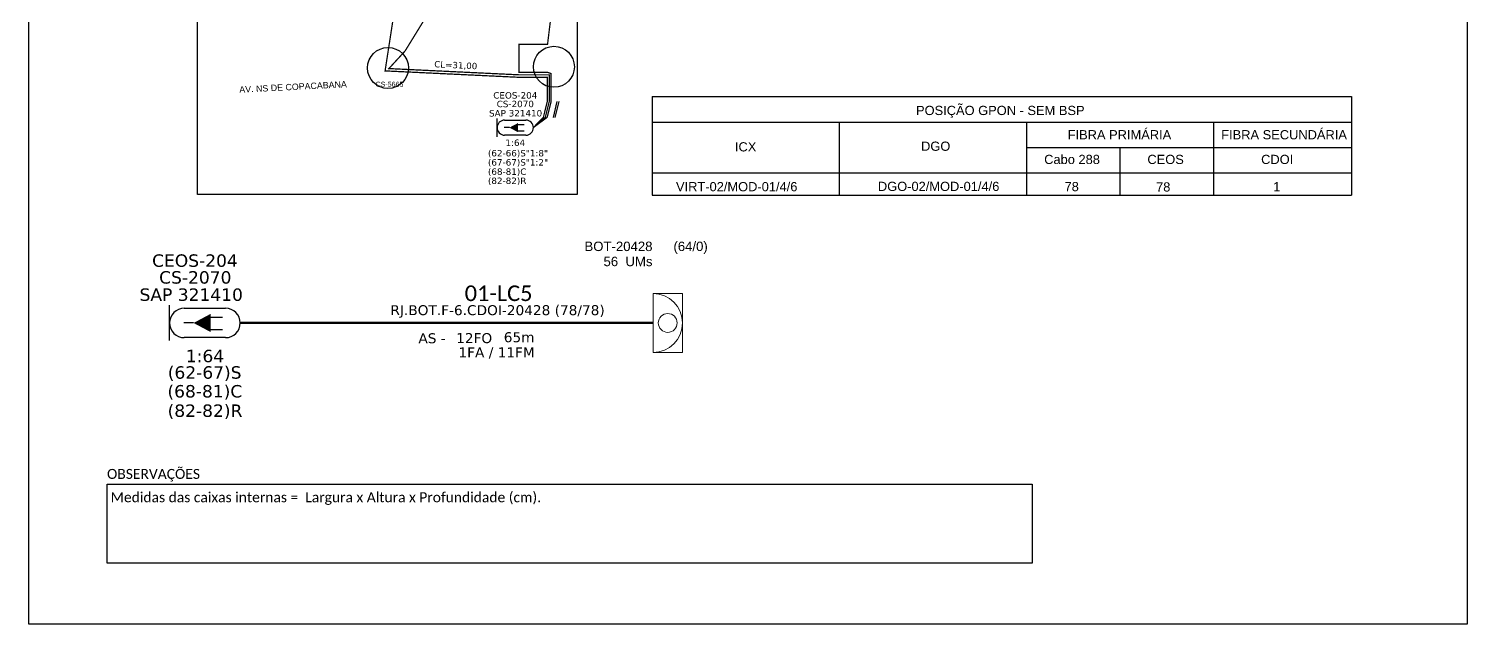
# Model space of a CAD drawing. Header units: metres. Extents: x 20391 to 20596, y -32499 to -32247.
# Drawn here: x 20391.4 to 20595.9, y -32498.7 to -32414.1 of the extents above; entities that cross this region are included whole.
import ezdxf
from ezdxf.enums import TextEntityAlignment as Align

# ---------------------------------------------------------------- set-up
doc = ezdxf.new("R2010")
doc.units = ezdxf.units.M
doc.header["$MEASUREMENT"] = 0
for name, color, linetype in [('10.0 - Cartográfico - Divisa', 252, 'Continuous'), ('10.1-Caixas Subterrâneas', 5, 'Continuous'), ('20.4-CEOS', 1, 'Continuous'), ('CABO OPTICO EXISTENTE', 5, 'Continuous'), ('CAP a instalar', 1, 'Continuous'), ('CD de instalação futura', 8, 'Continuous'), ('celulas gpon', 7, 'Continuous'), ('label_cabos', 7, 'Continuous'), ('Segmento de Logradouro Texto', 238, 'Continuous')]:
    doc.layers.add(name, color=color, linetype=linetype)
for name, color, linetype, lineweight in [("20.0-LEGENDA DOS CDO'S", 1, 'Continuous', 0), ('20.1-CDO_INTERIOR', 1, 'Continuous', 0), ('40.1-ETIQUETAS', 1, 'Continuous', 20)]:
    doc.layers.add(name, color=color, linetype=linetype, lineweight=lineweight)
doc.styles.add('ARIAL', font='arial.ttf')
doc.styles.add('DIGICADE', font='arial.ttf')
doc.styles.add('siredit', font='verdana.ttf')
doc.styles.get("Standard").update_dxf_attribs({"font": 'arial.ttf'})
doc.styles.add('WMF-Calibri0', font='calibri.ttf')
doc.linetypes.add('FENCELINE1', pattern='A,0.25,-0.1,[133,ltypeshp.shx,S=0.1,R=0,X=-0.1,Y=0],-0.1,1', length=1.45)

# ---------------------------------------------------------------- blocks, each defined once
blk = doc.blocks.new('CEOS_RP_CT_DRT')
at = {"layer": '20.4-CEOS', "color": 0}
for p, q in [((-4.54, 1.19), (-1.19, 1.19)), ((-1.19, -1.19), (-4.54, -1.19))]:
    blk.add_line(p, q, dxfattribs=at)
for points in [[(-5.73, -1.43), (-5.73, 1.44)], [(-3.79, 0), (-4.59, 0)], [(-2.47, 0.48), (-1.45, 0.48)], [(-2.47, -0.52), (-1.45, -0.52)]]:
    blk.add_lwpolyline(points, dxfattribs=at)
blk.add_lwpolyline([(-3.79, 0, 0, 1.47, 0), (-2.41, 0, 1.47, 1.47, 0)], format="xyseb", dxfattribs=at)
for centre, start, end in [((-4.54, 0), 90, 270), ((-1.19, 0), 270, 90)]:
    blk.add_arc(centre, 1.19, start, end, dxfattribs=at)
at = {"layer": '20.4-CEOS', "color": 7, "style": 'siredit'}
for tag, p in [('Nº_DA_CEOS', (-2.86, 5.6)), ('LOCAL', (-2.86, 4.24)), ('SAP', (-2.86, 2.78)), ('RACIO_SPLITAGEM', (-2.86, -1.88)), ('FIBRAS_SPLITTER', (-2.86, -3.58)), ('FIBRAS_TOP_C', (-2.86, -5.08)), ('RESERVA_FINAIS', (-2.86, -6.39))]:
    blk.add_attdef(tag, text='', height=1.01, dxfattribs=at).set_placement(p, align=Align.TOP_CENTER)
blk = doc.blocks.new('ETIQUETA_RS5F')
at = {"layer": '40.1-ETIQUETAS', "color": 0, "style": 'siredit'}
blk.add_attdef('ETIQUETA_R_SECUNDARIA', text='', height=1.5, dxfattribs=at).set_placement((1.18, 2.1), align=Align.MIDDLE_CENTER)
blk = doc.blocks.new('CDOI_INT')
at = {"layer": '20.1-CDO_INTERIOR', "color": 0, "lineweight": 18}
blk.add_lwpolyline([(4.25, -4.25), (4.25, 4.25), (0, 4.25), (0, -4.25)], close=True, dxfattribs=at)
blk.add_circle((2.12, 0), 1.36, dxfattribs=at)
blk.add_arc((0, 0), 4.25, 270, 90, dxfattribs=at)
at = {"layer": "20.0-LEGENDA DOS CDO'S", "color": 0, "style": 'ARIAL'}
for tag, p in [('CDO_N', (-0.08, 10.38)), ('SPLITER_1', (21.18, 10.38)), ('SURVEY', (-0.08, 8.2)), ('SPLITER_2', (21.19, 8.68)), ('SAP', (-0.08, 6.23)), ('1:XX', (5.94, -2.22)), ('UMS', (5.94, -4.24))]:
    blk.add_attdef(tag, p, '', height=1.36, dxfattribs=at)
blk.add_attdef('FIBRAS_UTILIZADAS', text='', height=1.36, dxfattribs=at).set_placement((15.34, 10.38), align=Align.CENTER)
blk = doc.blocks.new('*U9923')
at = {"layer": '20.4-CEOS', "color": 7, "style": 'siredit'}
blk.add_attdef('FIBRAS_SPLITTER', (0, 0), '', height=1.01, dxfattribs=at)
for tag, p, flags in [('ID_ATIVIDADE', (0, -1.48), 3), ('FATOR', (0, -2.79), 1), ('QTDE', (0, -4.11), 1), ('FID', (0, -5.42), 1)]:
    blk.add_attdef(tag, p, '', height=1.01, dxfattribs=dict(at, flags=flags))
blk = doc.blocks.new('*U9922')
at = {"layer": '20.4-CEOS', "color": 7, "style": 'siredit'}
for tag, p in [('FIBRAS_SPLITTER', (0, 0)), ('FIBRAS_TOP_C', (0, -4.13)), ('RESERVA_FINAIS', (0, -5.46))]:
    blk.add_attdef(tag, p, '', height=1.01, dxfattribs=at)
for tag, p, flags in [('ID_ATIVIDADE', (0, -6.77), 3), ('QTDE', (0, -9.4), 1), ('FATOR', (0, -8.09), 1), ('FID', (0, -10.71), 1)]:
    blk.add_attdef(tag, p, '', height=1.01, dxfattribs=dict(at, flags=flags))
blk = doc.blocks.new('*U9918')
at = {"layer": '20.4-CEOS'}
for p, q in [((-4.54, 1.19), (-1.19, 1.19)), ((-1.19, -1.19), (-4.54, -1.19))]:
    blk.add_line(p, q, dxfattribs=at)
for points in [[(-5.73, -1.43), (-5.73, 1.44)], [(-3.79, 0), (-4.59, 0)], [(-2.47, 0.48), (-1.45, 0.48)], [(-2.47, -0.52), (-1.45, -0.52)]]:
    blk.add_lwpolyline(points, dxfattribs=at)
blk.add_lwpolyline([(-3.79, 0, 0, 1.47, 0), (-2.41, 0, 1.47, 1.47, 0)], format="xyseb", dxfattribs=at)
for centre, start, end in [((-4.54, 0), 90, 270), ((-1.19, 0), 270, 90)]:
    blk.add_arc(centre, 1.19, start, end, dxfattribs=at)
at = {"layer": '20.4-CEOS', "color": 7, "style": 'siredit'}
for tag, p in [('FID', (-2.86, 5.6)), ('LOCAL', (-2.86, 4.24)), ('SAP', (-2.81, 2.77)), ('RACIO_SPLITAGEM', (-2.86, -1.88))]:
    blk.add_attdef(tag, text='', height=1.01, dxfattribs=at).set_placement(p, align=Align.TOP_CENTER)
for tag, flags, p in [('ID_ATIVIDADE', 3, (-2.86, -3.58)), ('FATOR', 1, (-2.86, -4.89))]:
    blk.add_attdef(tag, text='', height=1.01, dxfattribs=dict(at, flags=flags)).set_placement(p, align=Align.TOP_CENTER)
at = {"layer": '20.4-CEOS', "color": 7, "style": 'siredit', "flags": 3}
blk.add_attdef('QTDE', (-4.97, -7.12), '', height=1.01, dxfattribs=at)
blk = doc.blocks.new('MANHOLE_MQ')
at = {"linetype": 'Continuous'}
blk.add_circle((-0.00000001, 0), 0.00001012, dxfattribs=at)

msp = doc.modelspace()

# ---------------------------------------------------------------- linework, layer by layer
at = {"color": 7, "ltscale": 100, "true_color": 0xffffff}
for p, q in [((20480, -32423.76), (20480, -32437.77)), ((20579.41, -32423.76), (20579.41, -32437.77)), ((20506.6, -32427.38), (20506.6, -32437.77)), ((20533.21, -32427.38), (20533.21, -32437.77)), ((20559.81, -32427.38), (20559.81, -32437.77)), ((20480, -32437.77), (20579.41, -32437.77))]:
    msp.add_line(p, q, dxfattribs=at)
msp.add_lwpolyline([(20595.87, -32246.56), (20595.87, -32498.74), (20391.4, -32498.74), (20391.4, -32246.56)], close=True)
at = {"elevation": 0.11}
for points in [[(20466.48, -32424.47), (20465.92, -32426.71)], [(20466.76, -32424.47), (20466.2, -32426.71)]]:
    msp.add_lwpolyline(points, dxfattribs=at)
at = {"color": 7, "ltscale": 100, "true_color": 0xffffff}
for points in [[(20480, -32423.76), (20579.41, -32423.76)], [(20480, -32427.38), (20579.41, -32427.38)], [(20579.41, -32434.62), (20480, -32434.62)]]:
    msp.add_lwpolyline(points, dxfattribs=at)
at = {"color": 0}
msp.add_lwpolyline([(20402.53, -32478.86), (20534.01, -32478.86), (20534.01, -32490.05), (20402.53, -32490.05)], close=True, dxfattribs=at)
at = {"layer": '10.0 - Cartográfico - Divisa', "color": 0, "linetype": 'Continuous'}
for p, q in [((20533.21, -32431), (20579.41, -32431)), ((20546.51, -32431), (20546.51, -32437.77))]:
    msp.add_line(p, q, dxfattribs=at)
at = {"layer": 'CAP a instalar', "linetype": 'FENCELINE1', "const_width": 0.18, "elevation": 0.11}
for points in [[(20463.13, -32428.16), (20464.55, -32426.71), (20465.1, -32424.47), (20465.1, -32423.05), (20465.1, -32421.03), (20465.1, -32421.03), (20461.28, -32421.03), (20442.05, -32420.11), (20445.21, -32399.64), (20445.21, -32398.06), (20444.41, -32398.06)], [(20463.13, -32428.16), (20464.82, -32426.71), (20465.38, -32424.47), (20465.38, -32421.55), (20465.38, -32420.67), (20465.1, -32420.67), (20461.14, -32420.67), (20442.59, -32419.78), (20444.89, -32417.28), (20456.8, -32397.95), (20455.46, -32397.91)], [(20465.09, -32426.71), (20465.65, -32424.47), (20465.65, -32423.38), (20465.65, -32421.58), (20465.65, -32420.49), (20465.1, -32420.31), (20461.09, -32420.31), (20461.09, -32416.35), (20465.14, -32416.35), (20467.1, -32400.23), (20466.49, -32398.23), (20465.59, -32398.24)]]:
    msp.add_lwpolyline(points, dxfattribs=at)
at = {"layer": 'CAP a instalar', "ltscale": 5, "const_width": 0.18, "elevation": 0.11}
msp.add_lwpolyline([(20465.09, -32426.71), (20463.13, -32428.16)], dxfattribs=at)
at = {"layer": 'CAP a instalar', "linetype": 'FENCELINE1', "ltscale": 12, "const_width": 0.324}
for points in [[(20421.46, -32455.93), (20421.46, -32455.93)], [(20421.46, -32455.93), (20480.14, -32455.93)]]:
    msp.add_lwpolyline(points, dxfattribs=at)
at = {"layer": 'label_cabos', "elevation": 0.11}
msp.add_lwpolyline([(20415.36, -32392.14), (20469.36, -32392.14), (20469.36, -32437.68), (20415.36, -32437.68)], close=True, dxfattribs=at)

# ---------------------------------------------------------------- block references
at = {"layer": '10.1-Caixas Subterrâneas', "color": 30, "xscale": 287808.7988800423, "yscale": 287808.7988800423, "zscale": 287808.7988800423}
for p, rotation in [((20442.46, -32419.69, 0.11), 180.0000000000628), ((20466.04, -32419.53, 0.11), 180.0000000000629)]:
    msp.add_blockref('MANHOLE_MQ', p, dxfattribs=dict(at, rotation=rotation))
at = {"layer": '20.4-CEOS', "color": 0, "lineweight": 0, "xscale": 0.8999999999999999, "yscale": 0.8999999999999999, "zscale": 0.8999999999999999}
for name, p, values in [('*U9918', (20463.13, -32428.17, 0.11), {'FID': 'CEOS-204', 'LOCAL': 'CS-2070', 'SAP': 'SAP 321410', 'RACIO_SPLITAGEM': '1:64'}), ('*U9923', (20456.67, -32433.56, 0.11), {'FIBRAS_SPLITTER': '(67-67)S"1:2"'})]:
    msp.add_blockref(name, p, dxfattribs=at).add_auto_attribs(values)
at = {"layer": '20.4-CEOS', "color": 0, "lineweight": 0}
ref = msp.add_blockref('*U9922', (20456.67, -32432.26, 0.11), dxfattribs=dict(at, xscale=0.8999999999999999, yscale=0.8999999999999999, zscale=0.8999999999999999))
ref.add_attrib('FIBRAS_SPLITTER', '(62-66)S"1:8"', (20456.67, -32432.26, 0.11), dxfattribs={"color": 7, "height": 0.9087, "style": 'siredit'})
ref.add_attrib('FIBRAS_TOP_C', '(68-81)C', (20456.67, -32434.88, 0.11), dxfattribs={"color": 7, "height": 0.909, "style": 'siredit'})
ref.add_attrib('RESERVA_FINAIS', '(82-82)R', (20456.67, -32436.18, 0.11), dxfattribs={"color": 7, "height": 0.909, "style": 'siredit'})
at = {"layer": '20.4-CEOS'}
ref = msp.add_blockref('CEOS_RP_CT_DRT', (20421.46, -32455.93), dxfattribs=dict(at, xscale=1.750949295759201, yscale=1.750949295759201, zscale=1.750949291519999))
ref.add_attrib('Nº_DA_CEOS', 'CEOS-204', dxfattribs={"color": 7, "height": 1.768, "style": 'siredit'}).set_placement((20415.02, -32446.18), align=Align.TOP_CENTER)
ref.add_attrib('LOCAL', 'CS-2070', dxfattribs={"color": 7, "height": 1.768, "style": 'siredit'}).set_placement((20415.07, -32448.57), align=Align.TOP_CENTER)
ref.add_attrib('SAP', 'SAP 321410', dxfattribs={"color": 7, "height": 1.768, "style": 'siredit'}).set_placement((20414.49, -32451.02), align=Align.TOP_CENTER)
ref.add_attrib('RACIO_SPLITAGEM', '1:64', dxfattribs={"color": 7, "height": 1.768, "style": 'siredit'}).set_placement((20416.45, -32459.74), align=Align.TOP_CENTER)
ref.add_attrib('FIBRAS_SPLITTER', '(62-67)S', dxfattribs={"color": 7, "height": 1.768, "style": 'siredit'}).set_placement((20416.4, -32462.08), align=Align.TOP_CENTER)
ref.add_attrib('FIBRAS_TOP_C', '(68-81)C', dxfattribs={"color": 7, "height": 1.768, "style": 'siredit'}).set_placement((20416.43, -32464.75), align=Align.TOP_CENTER)
ref.add_attrib('RESERVA_FINAIS', '(82-82)R', dxfattribs={"color": 7, "height": 1.768, "style": 'siredit'}).set_placement((20416.45, -32467.51), align=Align.TOP_CENTER)
at = {"layer": 'CAP a instalar', "color": 1, "linetype": 'FENCELINE1', "ltscale": 7}
ref = msp.add_blockref('ETIQUETA_RS5F', (20456.92, -32456.1), dxfattribs=dict(at, xscale=0.9447839878490778, yscale=0.9447839878490778, zscale=0.9447839878499991))
ref.add_attrib('ETIQUETA_R_SECUNDARIA', 'RJ.BOT.F-6.CDOI-20428 (78/78)', dxfattribs={"layer": 'CABO OPTICO EXISTENTE', "color": 0, "height": 1.4172, "style": 'siredit'}).set_placement((20458.04, -32454.11), align=Align.MIDDLE_CENTER)
ref.add_attrib('TIPO_CABO', 'AS -', dxfattribs={"layer": '40.1-ETIQUETAS', "color": 0, "height": 1.417, "style": 'siredit'}).set_placement((20450.67, -32458.1), align=Align.MIDDLE_RIGHT)
ref.add_attrib('CAP_CABO', '12FO', dxfattribs={"layer": '40.1-ETIQUETAS', "color": 0, "height": 1.417, "style": 'siredit'}).set_placement((20457.27, -32458.08), align=Align.MIDDLE_RIGHT)
ref.add_attrib('METROS', '65m', dxfattribs={"layer": '40.1-ETIQUETAS', "color": 0, "height": 1.417, "style": 'siredit'}).set_placement((20458.92, -32457.95), align=Align.MIDDLE_LEFT)
ref.add_attrib('F_ATIVAS/F_MORTAS', '1FA / 11FM', dxfattribs={"layer": '40.1-ETIQUETAS', "color": 0, "height": 1.417, "style": 'siredit'}).set_placement((20457.9, -32460.11), align=Align.MIDDLE_CENTER)
at = {"layer": 'CD de instalação futura', "color": 1, "ltscale": 11}
ref = msp.add_blockref('CDOI_INT', (20480.14, -32455.93), dxfattribs=dict(at, xscale=0.9844871665378743, yscale=0.9844871665378743, zscale=0.9844871665378501))
ref.add_attrib('CDO_N', 'BOT-20428', dxfattribs={"layer": "20.0-LEGENDA DOS CDO'S", "color": 0, "height": 1.339, "style": 'ARIAL'}).set_placement((20480.06, -32445.71), align=Align.RIGHT)
ref.add_attrib('FIBRAS_UTILIZADAS', '    (64/0)', dxfattribs={"layer": "20.0-LEGENDA DOS CDO'S", "color": 0, "height": 1.337, "style": 'ARIAL'}).set_placement((20484.44, -32445.71), align=Align.CENTER)
ref.add_attrib('SURVEY', '56  UMs', dxfattribs={"layer": "20.0-LEGENDA DOS CDO'S", "color": 0, "height": 1.339, "style": 'ARIAL'}).set_placement((20480.06, -32447.86), align=Align.RIGHT)

# ---------------------------------------------------------------- texts
at = {"style": 'ARIAL'}
for s, height, p in [('POSIÇÃO GPON - SEM BSP', 1.3081, (20529.5, -32425.73)), ('FIBRA PRIMÁRIA', 1.3081, (20546.44, -32429.18)), ('FIBRA SECUNDÁRIA', 1.3081, (20569.84, -32429.18)), ('ICX', 1.308, (20493.3, -32430.9)), ('DGO', 1.308, (20520.32, -32430.81)), ('Cabo 288', 1.308, (20539.7, -32432.69)), ('CEOS', 1.308, (20553, -32432.69)), ('CDOI', 1.308, (20568.86, -32432.69)), ('^IVIRT-02/MOD-01/4/6^I^M^J', 1.3081, (20492.54, -32436.56)), ('^IDGO-02/MOD-01/4/6', 1.3081, (20520.48, -32436.52)), ('78', 1.308, (20539.65, -32436.55)), ('1', 1.31, (20568.81, -32436.55)), ('78', 1.308, (20552.66, -32436.6))]:
    msp.add_text(s, height=height, dxfattribs=at).set_placement(p, align=Align.MIDDLE_CENTER)
at = {"style": 'WMF-Calibri0'}
msp.add_text('OBSERVAÇÕES', height=1.4175, dxfattribs=at).set_placement((20402.52, -32478.09))
at = {"color": 3, "insert": (20457.79, -32451.72), "char_height": 2.222, "width": 33.1374, "attachment_point": 5}
msp.add_mtext('\\fCalibri|b0|i0|c0|p34; 01-LC5', dxfattribs=at)
at = {"insert": (20403.04, -32479.99), "char_height": 1.4175, "width": 130.9684, "attachment_point": 1, "style": 'WMF-Calibri0'}
msp.add_mtext('Medidas das caixas internas =  Largura x Altura x Profundidade (cm).', dxfattribs=at)
at = {"layer": '10.1-Caixas Subterrâneas', "color": 30, "style": 'ARIAL'}
msp.add_text('CS-5665', height=0.72, dxfattribs=at).set_placement((20440.69, -32422.37, 0.11))
at = {"layer": 'celulas gpon', "style": 'siredit'}
msp.add_text('CL=31,00', height=0.9, rotation=357.2489, dxfattribs=at).set_placement((20449.02, -32419.59, 0.11))
at = {"layer": 'Segmento de Logradouro Texto', "color": 7, "linetype": 'Continuous', "style": 'DIGICADE'}
msp.add_text('AV. NS DE COPACABANA', height=0.9, rotation=2.9436, dxfattribs=at).set_placement((20421.35, -32423.22))

doc.saveas('drawing.dxf')
